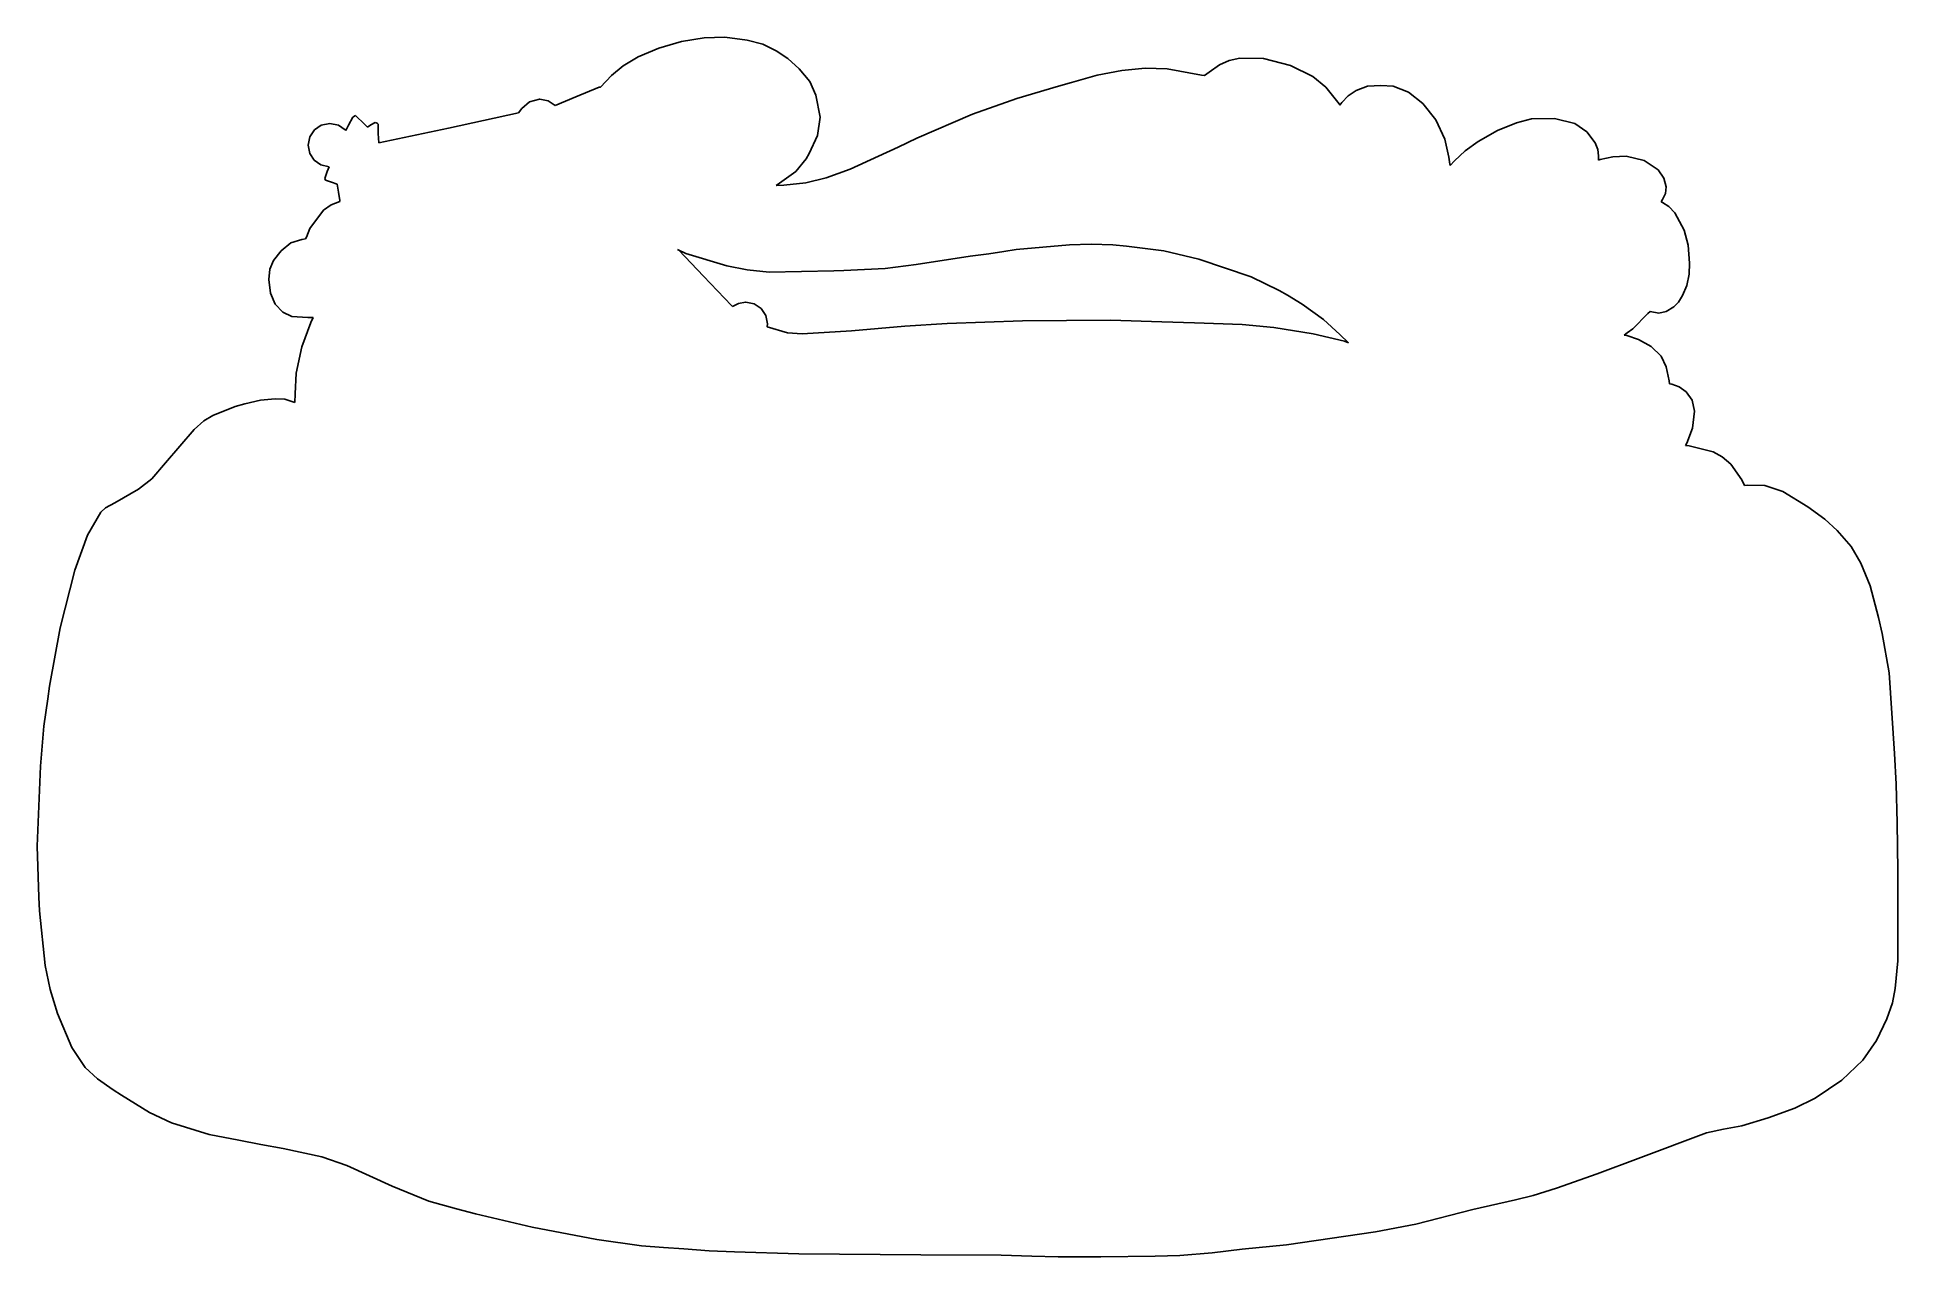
# Model space of a CAD drawing. Extents: x 81 to 236, y -395 to -294.
import ezdxf

# ---------------------------------------------------------------- set-up
doc = ezdxf.new("R2010")
doc.units = 0

msp = doc.modelspace()

# ---------------------------------------------------------------- linework, layer by layer
at = {"layer": 'Layer 1'}
for p, q in [((132.786152, -294.802489), (131.052491, -295.538277)), ((134.6574, -294.263557), (132.786152, -294.802489)), ((136.531473, -293.951817), (134.6574, -294.263557)), ((138.273611, -293.897607), (136.531473, -293.951817)), ((140.121211, -294.153498), (138.273611, -293.897607)), ((141.410497, -294.482748), (140.121211, -294.153498)), ((142.533281, -295.037784), (141.410497, -294.482748)), ((143.490945, -295.656315), (142.533281, -295.037784)), ((129.816819, -296.264043), (128.832331, -297.066027)), ((131.052491, -295.538277), (129.816819, -296.264043)), ((144.426041, -296.509094), (143.490945, -295.656315)), ((145.338568, -297.585781), (144.426041, -296.509094)), ((171.241847, -296.657829), (169.203619, -297.048948)), ((173.182713, -296.478376), (171.241847, -296.657829)), ((175.033979, -296.509182), (173.182713, -296.478376)), ((177.886289, -297.051048), (175.033979, -296.509182)), ((178.522231, -296.78765), (178.13653, -297.0774)), ((179.357619, -296.17805), (178.522231, -296.78765)), ((180.165184, -295.842489), (179.357619, -296.17805)), ((181.073994, -295.641342), (180.165184, -295.842489)), ((183.018969, -295.666269), (181.073994, -295.641342)), ((185.284748, -296.246714), (183.018969, -295.666269)), ((187.124369, -297.160179), (185.284748, -296.246714)), ((127.805114, -298.056), (125.870944, -298.85751)), ((127.918, -298.056), (127.805114, -298.056)), ((128.832331, -297.066027), (127.917935, -298.055695)), ((127.917935, -298.055695), (127.918, -298.056)), ((145.833391, -298.721714), (145.338568, -297.585781)), ((165.999109, -297.961695), (162.520242, -298.978642)), ((167.060269, -297.653142), (165.999109, -297.961695)), ((169.203619, -297.048948), (167.060269, -297.653142)), ((178.13653, -297.0774), (177.886289, -297.051048)), ((188.215619, -298.036958), (187.124369, -297.160179)), ((189.310649, -299.429248), (188.215619, -298.036958)), ((190.736801, -298.330473), (190.052887, -298.761335)), ((191.668602, -297.973022), (190.736801, -298.330473)), ((192.772551, -297.909003), (191.668602, -297.973022)), ((193.799861, -297.965476), (192.772551, -297.909003)), ((195.091491, -298.464523), (193.799861, -297.965476)), ((121.396782, -299.820819), (121.099515, -300.166993)), ((122.023313, -299.260633), (121.396782, -299.820819)), ((122.864342, -299.041886), (122.023313, -299.260633)), ((122.879384, -299.041886), (122.864342, -299.041886)), ((123.58401, -299.184405), (122.879384, -299.041886)), ((124.158804, -299.572435), (123.58401, -299.184405)), ((125.870944, -298.85751), (124.158804, -299.572435)), ((146.180529, -300.54347), (145.833391, -298.721714)), ((162.520242, -298.978642), (158.849479, -300.294735)), ((189.370847, -299.542137), (189.310649, -299.429248)), ((189.532651, -299.316359), (189.370847, -299.542137)), ((190.052887, -298.761335), (189.532651, -299.316359)), ((196.275871, -299.395386), (195.091491, -298.464523)), ((197.354433, -300.754767), (196.275871, -299.395386)), ((104.724043, -301.19915), (104.154901, -301.587976)), ((105.423003, -301.051275), (104.724043, -301.19915)), ((105.438074, -301.051275), (105.423003, -301.051275)), ((106.142682, -301.193811), (105.438074, -301.051275)), ((106.717464, -301.581881), (106.142682, -301.193811)), ((106.973366, -301.201813), (106.755107, -301.63079)), ((107.345418, -300.525894), (106.973366, -301.201813)), ((107.55662, -300.411591), (107.345418, -300.525894)), ((108.309213, -301.111502), (107.55662, -300.411591)), ((108.557557, -301.371146), (108.309213, -301.111502)), ((108.843547, -301.1717), (108.557557, -301.371146)), ((109.189734, -300.974624), (108.843547, -301.1717)), ((109.377881, -301.040015), (109.189734, -300.974624)), ((109.445611, -301.107748), (109.377881, -301.040015)), ((109.453147, -301.894216), (109.445611, -301.107748)), ((115.304545, -301.438883), (109.505835, -302.665613)), ((121.099515, -300.166993), (115.304545, -301.438883)), ((145.957574, -302.063224), (146.180529, -300.54347)), ((158.849479, -300.294735), (154.213509, -302.289115)), ((198.085851, -302.356826), (197.354433, -300.754767)), ((204.04261, -301.013445), (202.481926, -301.644219)), ((205.30696, -300.678532), (204.04261, -301.013445)), ((207.22279, -300.637158), (205.30696, -300.678532)), ((208.90435, -301.069917), (207.22279, -300.637158)), ((209.896836, -301.753832), (208.90435, -301.069917)), ((103.772023, -302.160951), (103.631853, -302.861275)), ((103.631853, -302.861275), (103.768084, -303.548715)), ((104.154901, -301.587976), (103.772023, -302.160951)), ((106.755107, -301.63079), (106.717464, -301.581881)), ((109.505835, -302.665613), (109.453147, -301.894216)), ((145.276479, -303.542064), (145.957574, -302.063224)), ((152.670679, -303.015357), (151.045099, -303.786754)), ((154.213509, -302.289115), (152.670679, -303.015357)), ((198.432061, -303.858246), (198.085851, -302.356826)), ((200.88174, -302.548765), (199.782953, -303.320621)), ((202.481926, -301.644219), (200.88174, -302.548765)), ((210.59017, -302.680447), (209.896836, -301.753832)), ((210.80324, -303.212907), (210.59017, -302.680447)), ((103.768084, -303.548715), (104.140324, -304.113392)), ((104.140324, -304.113392), (104.69389, -304.501683)), ((104.69389, -304.501683), (105.374103, -304.659965)), ((144.147583, -305.04398), (145.009299, -303.993619)), ((145.009299, -303.993619), (145.276479, -303.542064)), ((151.045099, -303.786754), (148.674419, -304.859194)), ((198.522369, -304.437732), (198.432061, -303.858246)), ((198.541165, -304.550649), (198.522369, -304.437732)), ((198.89865, -304.163045), (198.541165, -304.550649)), ((199.782953, -303.320621), (198.89865, -304.163045)), ((210.861092, -303.756647), (210.80324, -303.212907)), ((210.861092, -304.095313), (210.861092, -303.756647)), ((211.015386, -304.04265), (210.861092, -304.095313)), ((212.069011, -303.817804), (211.015386, -304.04265)), ((213.167786, -303.779224), (212.069011, -303.817804)), ((214.66921, -304.139549), (213.167786, -303.779224)), ((215.820666, -304.923184), (214.66921, -304.139549)), ((105.223577, -305.040033), (105.009085, -305.634562)), ((105.009085, -305.634562), (105.06177, -305.75874)), ((105.06177, -305.75874), (105.558484, -305.93939)), ((105.374103, -304.659965), (105.223577, -305.040033)), ((105.558484, -305.93939), (106.036365, -306.101188)), ((106.036365, -306.101188), (106.153016, -306.752189)), ((142.521984, -306.210021), (142.811739, -306.029399)), ((142.811739, -306.029399), (144.147583, -305.04398)), ((144.986719, -306.003124), (143.172969, -306.195063)), ((146.676763, -305.589211), (144.986719, -306.003124)), ((148.674419, -304.859194), (146.676763, -305.589211)), ((216.307979, -305.604271), (215.820666, -304.923184)), ((216.501761, -306.319224), (216.307979, -305.604271)), ((106.258378, -307.542382), (105.540123, -307.818984)), ((106.153016, -306.752189), (106.254624, -307.448318)), ((106.254624, -307.448318), (106.258378, -307.542382)), ((143.172969, -306.195063), (142.521984, -306.210021)), ((216.08031, -307.568531), (216.196961, -307.380374)), ((216.193219, -307.628757), (216.08031, -307.568531)), ((216.708802, -307.953013), (216.193219, -307.628757)), ((216.196961, -307.380374), (216.446737, -306.865313)), ((216.446737, -306.865313), (216.501761, -306.319224)), ((104.903728, -308.264899), (103.778578, -309.773829)), ((105.540123, -307.818984), (104.903728, -308.264899)), ((217.213448, -308.484351), (216.708802, -307.953013)), ((217.999439, -309.924157), (217.213448, -308.484351)), ((103.093715, -310.695764), (102.198154, -310.977986)), ((103.421115, -310.639319), (103.093715, -310.695764)), ((103.507656, -310.511388), (103.421115, -310.639319)), ((103.778578, -309.773829), (103.507656, -310.511388)), ((218.320224, -311.178167), (217.999439, -309.924157)), ((101.398984, -311.630857), (100.749394, -312.430496)), ((102.198154, -310.977986), (101.398984, -311.630857)), ((135.008335, -311.859254), (134.325287, -311.541585)), ((134.325287, -311.541585), (134.424643, -311.595857)), ((134.424643, -311.595857), (136.475413, -313.735717)), ((138.424395, -312.875424), (135.008335, -311.859254)), ((158.649744, -312.091947), (154.151144, -312.771961)), ((160.194774, -311.888634), (158.649744, -312.091947)), ((161.460084, -311.688623), (160.194774, -311.888634)), ((162.459734, -311.518782), (161.460084, -311.688623)), ((166.894284, -311.127566), (162.459734, -311.518782)), ((168.705694, -311.093643), (166.894284, -311.127566)), ((170.499574, -311.139448), (168.705694, -311.093643)), ((171.631704, -311.239439), (170.499574, -311.139448)), ((174.739244, -311.641351), (171.631704, -311.239439)), ((177.642814, -312.320123), (174.739244, -311.641351)), ((181.998164, -313.802413), (177.642814, -312.320123)), ((218.443467, -312.652287), (218.320224, -311.178167)), ((100.446481, -313.164262), (100.358057, -314.010906)), ((100.749394, -312.430496), (100.446481, -313.164262)), ((136.475413, -313.735717), (138.819703, -316.177047)), ((140.119181, -313.22085), (138.424395, -312.875424)), ((141.934275, -313.398889), (140.119181, -313.22085)), ((147.328505, -313.290064), (141.934275, -313.398889)), ((148.140974, -313.263253), (147.328505, -313.290064)), ((151.590614, -313.114748), (148.140974, -313.263253)), ((154.151144, -312.771961), (151.590614, -313.114748)), ((184.329964, -314.932403), (181.998164, -313.802413)), ((218.213466, -314.513546), (218.417136, -313.570468)), ((218.417136, -313.570468), (218.443467, -312.652287)), ((100.358057, -314.010906), (100.498695, -315.151566)), ((100.498695, -315.151566), (100.896156, -316.057976)), ((185.0216, -315.328558), (184.329964, -314.932403)), ((186.22869, -316.06544), (185.0216, -315.328558)), ((217.525317, -315.904912), (217.860227, -315.346578)), ((217.860227, -315.346578), (218.213466, -314.513546)), ((100.896156, -316.057976), (101.5194, -316.732959)), ((101.5194, -316.732959), (102.269646, -317.100306)), ((138.819703, -316.177047), (138.911389, -316.271196)), ((138.911389, -316.271196), (139.408698, -315.999773)), ((139.408698, -315.999773), (139.985779, -315.896179)), ((139.985779, -315.896179), (140.000821, -315.896179)), ((140.000821, -315.896179), (140.705444, -316.038701)), ((140.705444, -316.038701), (141.280241, -316.426756)), ((141.280241, -316.426756), (141.66829, -317.001537)), ((188.005, -317.336), (186.22869, -316.06544)), ((213.72097, -318.116131), (214.97779, -316.851781)), ((214.97779, -316.851781), (215.158426, -316.689955)), ((215.158426, -316.689955), (215.884676, -316.806597)), ((215.884676, -316.806597), (216.502266, -316.677255)), ((216.502266, -316.677255), (217.122676, -316.302379)), ((217.122676, -316.302379), (217.525317, -315.904912)), ((102.269646, -317.100306), (103.601726, -317.186863)), ((103.846305, -317.600713), (103.097958, -319.622832)), ((103.601726, -317.186863), (104.038219, -317.167954)), ((104.038219, -317.167954), (103.846305, -317.600713)), ((141.66829, -317.001537), (141.810807, -317.706156)), ((141.810807, -317.706156), (141.784843, -317.963317)), ((141.784843, -317.963317), (143.461153, -318.452831)), ((143.461153, -318.452831), (144.699823, -318.546218)), ((144.699823, -318.546218), (148.786533, -318.274015)), ((148.786533, -318.274015), (153.224063, -317.887484)), ((153.224063, -317.887484), (156.740313, -317.674971)), ((156.740313, -317.674971), (162.986983, -317.457886)), ((162.986983, -317.457886), (170.299173, -317.397321)), ((170.299173, -317.397321), (174.587923, -317.527143)), ((174.587923, -317.527143), (177.305023, -317.620023)), ((177.305023, -317.620023), (181.245409, -317.748409)), ((181.245409, -317.748409), (183.897963, -318.00932)), ((183.897963, -318.00932), (187.151457, -318.546265)), ((188.005041, -317.335906), (188.005, -317.336)), ((189.363671, -318.577716), (188.005041, -317.335906)), ((212.990955, -318.639173), (213.261877, -318.451016)), ((213.261877, -318.451016), (213.72097, -318.116131)), ((103.097958, -319.622832), (102.645945, -321.788883)), ((187.151457, -318.546265), (189.756433, -319.14089)), ((190.101952, -319.278332), (189.363671, -318.577716)), ((189.756433, -319.14089), (190.101952, -319.278332)), ((213.231767, -318.680575), (212.990955, -318.639173)), ((214.202625, -318.995701), (213.231767, -318.680575)), ((215.241197, -319.587411), (214.202625, -318.995701)), ((216.072818, -320.38895), (215.241197, -319.587411)), ((216.491909, -321.272296), (216.072818, -320.38895)), ((216.750148, -322.44353), (216.491909, -321.272296)), ((102.645945, -321.788883), (102.555615, -323.527373)), ((216.780258, -322.68435), (216.750148, -322.44353)), ((216.957104, -322.718217), (216.780258, -322.68435)), ((217.584568, -322.945402), (216.957104, -322.718217)), ((218.149954, -323.339105), (217.584568, -322.945402)), ((97.569695, -324.573458), (95.703285, -325.303482)), ((98.382508, -324.340173), (97.569695, -324.573458)), ((99.670373, -324.045713), (98.382508, -324.340173)), ((100.884858, -323.926238), (99.670373, -324.045713)), ((101.686371, -323.96764), (100.884858, -323.926238)), ((102.525527, -324.223502), (101.686371, -323.96764)), ((102.555615, -323.527373), (102.525527, -324.223502)), ((218.661248, -324.039482), (218.149954, -323.339105)), ((218.842349, -324.945875), (218.661248, -324.039482)), ((94.973732, -325.753633), (94.167995, -326.488812)), ((95.703285, -325.303482), (94.973732, -325.753633)), ((218.688062, -326.355102), (218.842349, -324.945875)), ((94.167995, -326.488812), (91.774755, -329.258342)), ((218.112334, -327.794425), (218.206407, -327.617585)), ((218.409598, -327.832073), (218.112334, -327.794425)), ((218.206407, -327.617585), (218.688062, -326.355102)), ((91.774755, -329.258342), (90.628922, -330.575858)), ((220.396448, -328.32503), (218.409598, -327.832073)), ((221.151388, -328.755888), (220.396448, -328.32503)), ((221.875288, -329.36736), (221.151388, -328.755888)), ((90.628922, -330.575858), (89.528255, -331.422052)), ((222.767107, -330.64676), (221.875288, -329.36736)), ((223.007944, -331.128428), (222.767107, -330.64676)), ((89.528255, -331.422052), (87.552705, -332.577272)), ((223.278866, -331.090808), (223.007944, -331.128428)), ((224.697506, -331.135964), (223.278866, -331.090808)), ((226.187641, -331.634081), (224.697506, -331.135964)), ((228.253506, -332.908314), (226.187641, -331.634081)), ((86.405005, -333.341162), (85.296824, -335.26121)), ((86.78836, -332.99591), (86.405005, -333.341162)), ((87.552705, -332.577272), (86.78836, -332.99591)), ((229.667433, -333.933247), (228.253506, -332.908314)), ((230.703196, -334.865044), (229.667433, -333.933247)), ((85.296824, -335.26121), (84.245065, -338.157762)), ((231.855603, -336.18255), (230.703196, -334.865044)), ((232.674986, -337.570624), (231.855603, -336.18255)), ((84.245065, -338.157762), (83.032914, -342.959758)), ((233.450631, -339.455866), (232.674986, -337.570624)), ((234.138766, -342.086174), (233.450631, -339.455866)), ((83.032914, -342.959758), (82.145325, -347.787172)), ((234.451098, -343.418264), (234.138766, -342.086174)), ((235.019307, -346.680724), (234.451098, -343.418264)), ((82.145325, -347.787172), (81.983521, -348.837042)), ((235.474636, -353.393884), (235.019307, -346.680724)), ((81.983521, -348.837042), (81.66931, -351.106096)), ((81.66931, -351.106096), (81.400267, -354.447612)), ((235.598797, -355.922564), (235.474636, -353.393884)), ((81.400267, -354.447612), (81.114277, -361.077942)), ((235.689128, -359.136144), (235.598797, -355.922564)), ((235.741791, -363.117334), (235.689128, -359.136144)), ((81.114277, -361.077942), (81.23846, -365.315022)), ((235.734283, -370.601894), (235.741791, -363.117334)), ((81.23846, -365.315022), (81.30619, -366.447692)), ((81.30619, -366.447692), (81.769982, -371.008388)), ((81.769982, -371.008388), (82.198374, -372.988176)), ((235.512259, -372.919864), (235.734283, -370.601894)), ((82.198374, -372.988176), (82.79257, -374.970772)), ((234.819887, -375.437284), (235.298709, -374.092489)), ((235.298709, -374.092489), (235.512259, -372.919864)), ((82.79257, -374.970772), (83.98165, -377.811842)), ((233.965214, -377.236457), (234.819887, -375.437284)), ((232.825497, -378.857814), (233.965214, -377.236457)), ((83.98165, -377.811842), (85.10677, -379.459992)), ((85.10677, -379.459992), (86.137352, -380.41014)), ((231.095005, -380.534219), (232.825497, -378.857814)), ((86.137352, -380.41014), (87.41347, -381.326442)), ((87.41347, -381.326442), (88.120907, -381.777997)), ((88.120907, -381.777997), (90.437006, -383.19569)), ((228.881917, -382.018704), (231.095005, -380.534219)), ((90.437006, -383.19569), (92.267697, -384.077147)), ((224.979727, -383.640554), (227.179177, -382.835271)), ((227.179177, -382.835271), (228.881917, -382.018704)), ((92.267697, -384.077147), (95.409757, -385.021659)), ((95.409757, -385.021659), (97.874497, -385.51837)), ((214.164977, -387.038477), (219.850807, -384.901127)), ((219.850807, -384.901127), (221.250617, -384.588792)), ((221.250617, -384.588792), (222.772271, -384.305162)), ((222.772271, -384.305162), (224.979727, -383.640554)), ((97.874497, -385.51837), (99.695777, -385.853283)), ((99.695777, -385.853283), (101.562217, -386.184414)), ((101.562217, -386.184414), (104.779547, -386.891832)), ((104.779547, -386.891832), (106.85152, -387.614339)), ((106.85152, -387.614339), (110.619647, -389.330262)), ((210.767017, -388.302827), (214.164977, -387.038477)), ((110.619647, -389.330262), (113.652617, -390.579572)), ((205.446187, -390.101542), (207.376587, -389.484407)), ((207.376587, -389.484407), (210.767017, -388.302827)), ((113.652617, -390.579572), (115.959287, -391.219256)), ((200.430177, -391.260544), (203.967347, -390.447716)), ((203.967347, -390.447716), (205.446187, -390.101542)), ((115.959287, -391.219256), (117.532227, -391.614367)), ((117.532227, -391.614367), (122.238742, -392.729625)), ((122.238742, -392.729625), (127.616927, -393.763007)), ((192.347317, -393.123177), (195.692597, -392.472204)), ((195.692597, -392.472204), (200.430177, -391.260544)), ((127.616927, -393.763007), (131.330967, -394.286077)), ((131.330967, -394.286077), (133.171057, -394.414008)), ((181.246587, -394.564404), (184.926777, -394.188117)), ((184.926777, -394.188117), (192.347317, -393.123177)), ((133.171057, -394.414008), (134.860617, -394.538186)), ((134.860617, -394.538186), (136.952817, -394.688695)), ((136.952817, -394.688695), (139.056297, -394.790323)), ((139.056297, -394.790323), (144.411007, -394.93705)), ((144.411007, -394.93705), (154.548407, -395.016072)), ((154.548407, -395.016072), (161.220127, -395.068763)), ((161.220127, -395.068763), (163.782697, -395.132743)), ((163.782697, -395.132743), (165.950167, -395.185405)), ((165.950167, -395.185405), (169.506167, -395.189074)), ((169.506167, -395.189074), (174.032997, -395.140165)), ((174.032997, -395.140165), (176.072517, -395.083693)), ((176.072517, -395.083693), (178.774347, -394.869204)), ((178.774347, -394.869204), (181.246587, -394.564404))]:
    msp.add_line(p, q, dxfattribs=at)

doc.saveas('drawing.dxf')
